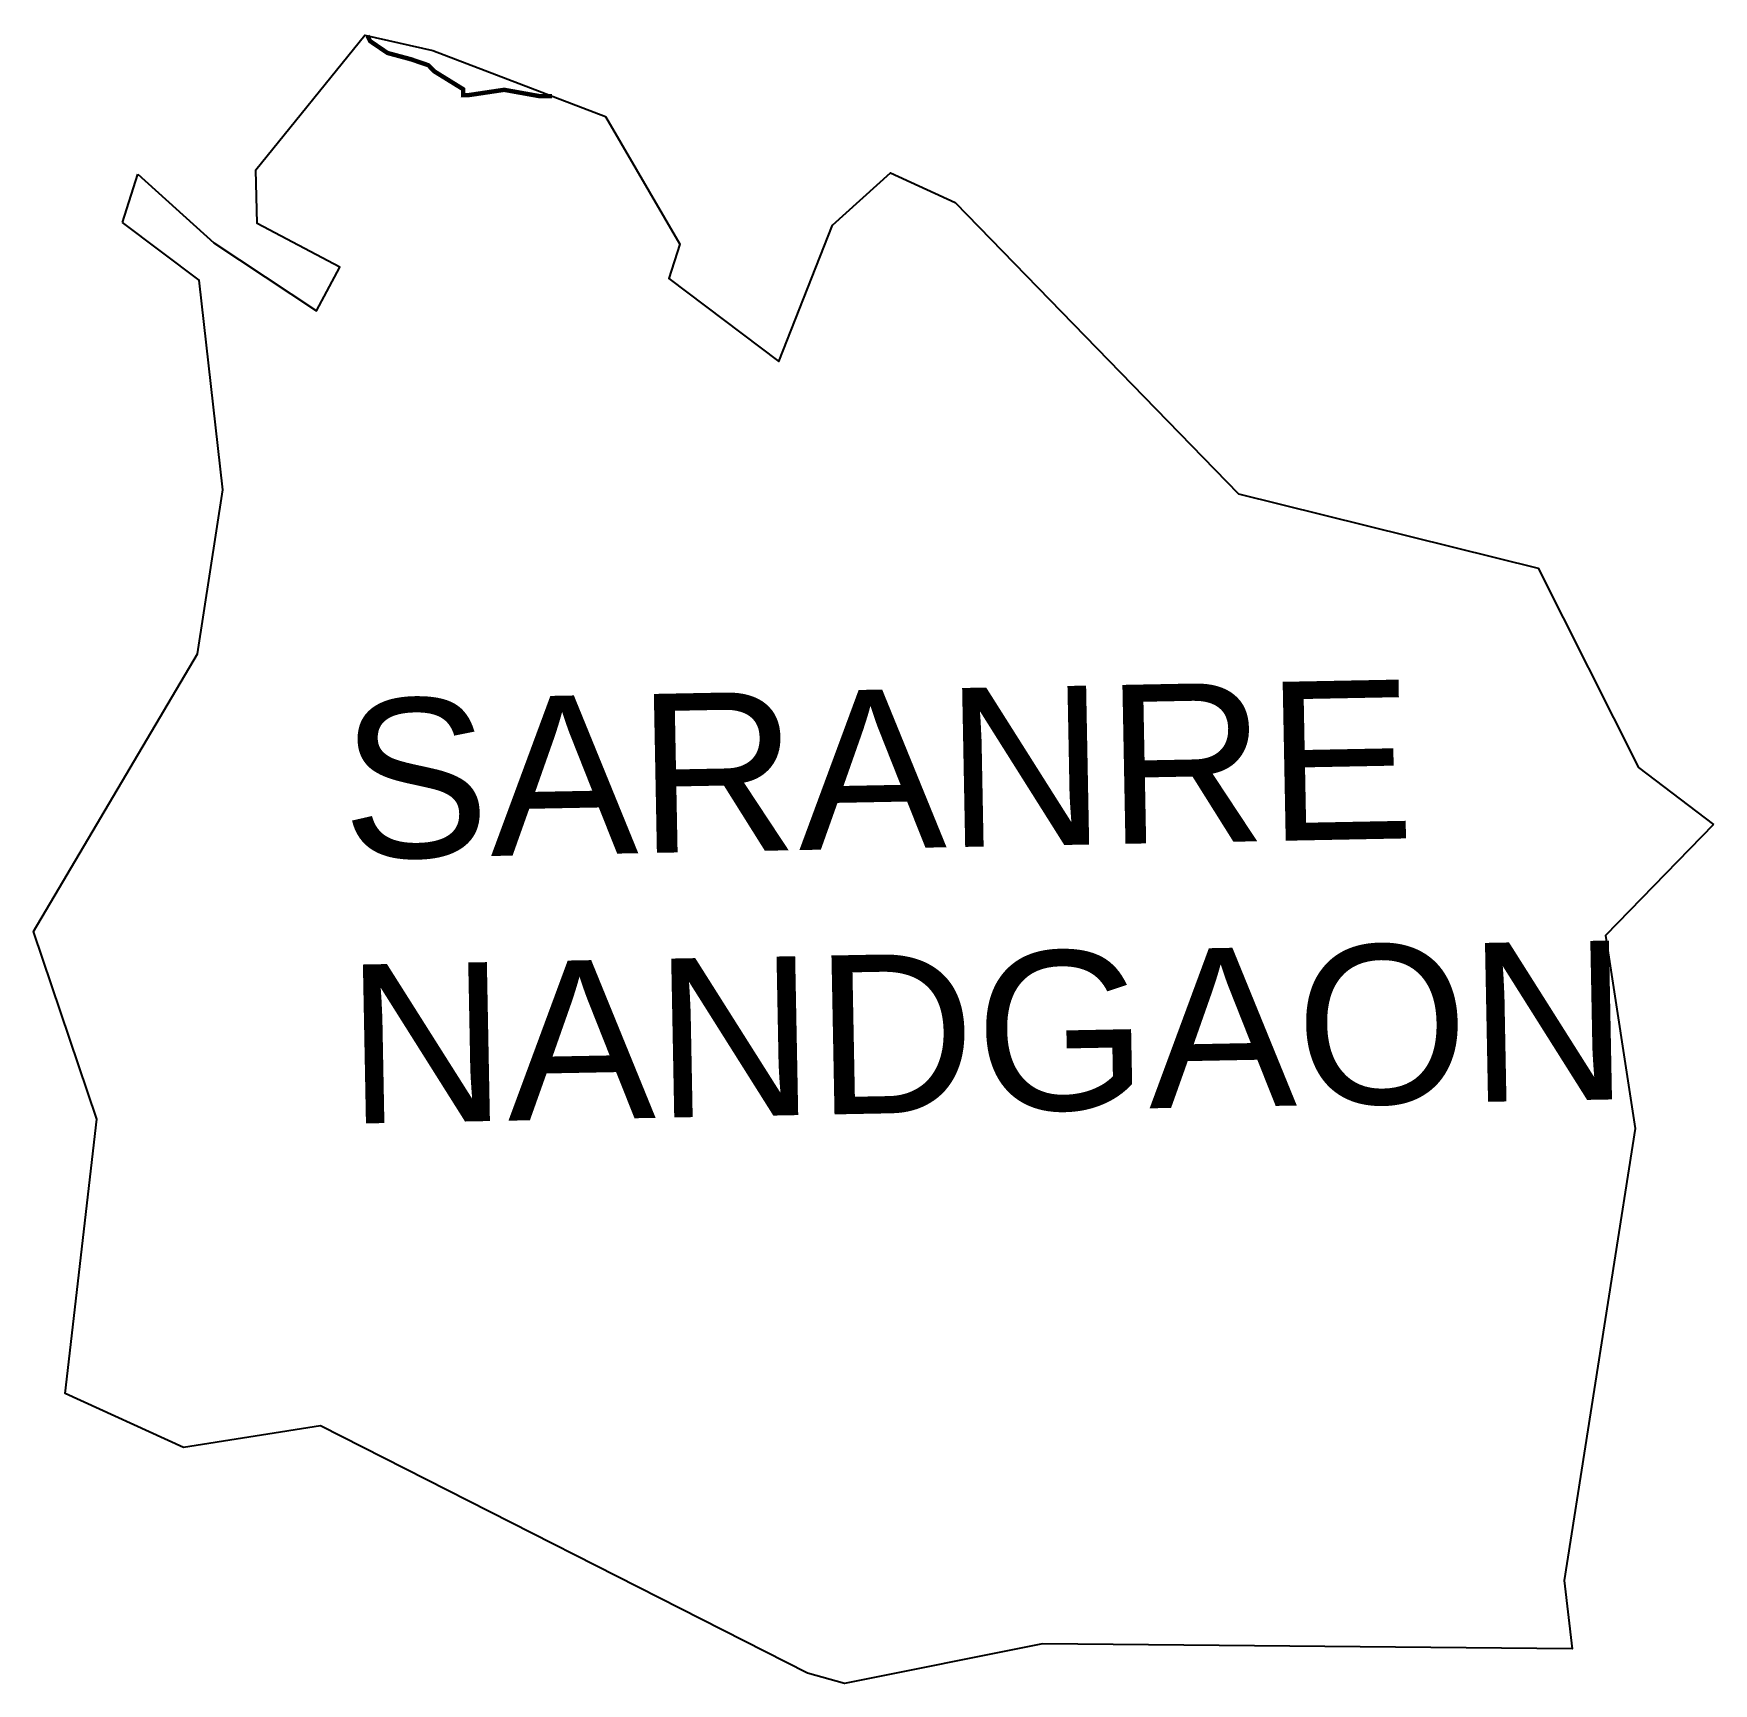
# Model space of a CAD drawing. Header units: metres. Extents: x 279753 to 280902, y 2031452 to 2032581.
import ezdxf

# ---------------------------------------------------------------- set-up
doc = ezdxf.new("R2010")
doc.units = ezdxf.units.M
for name, color, linetype in [('HAZARDS LINE', 1, 'Continuous'), ('village', 3, 'Continuous'), ('VILLAGE NAME', 250, 'Continuous')]:
    doc.layers.add(name, color=color, linetype=linetype)
doc.styles.get("Standard").update_dxf_attribs({"font": 'simplex.shx'})

msp = doc.modelspace()

# ---------------------------------------------------------------- linework, layer by layer
at = {"color": 3, "flags": 128}
msp.add_lwpolyline([(279813.4, 2032451.8), (279824, 2032485)], dxfattribs=at)
at = {"layer": 'HAZARDS LINE', "lineweight": 18}
msp.add_lwpolyline([(279981.1, 2032579.7, 3.01, 3.01, 0), (279982.9, 2032576, 3.01, 3.01, 0), (279994.8, 2032567.9, 3.01, 3.01, 0), (280010.8, 2032563.6, 3.01, 3.01, 0), (280022.8, 2032559.5, 3.01, 3.01, 0), (280026.7, 2032555.4, 3.01, 3.01, 0), (280046.6, 2032543.1, 3.01, 3.01, 0), (280046.5, 2032539.1, 3.01, 3.01, 0), (280050.5, 2032539.1, 3.01, 3.01, 0), (280074.6, 2032542.7, 3.01, 3.01, 0), (280098.6, 2032538.4, 3.01, 3.01, 0), (280107.4, 2032538.3, 3.01, 3.01, 0)], format="xyseb", dxfattribs=at)
at = {"layer": 'village', "color": 3, "true_color": 0x00ff00}
for points in [[(279824, 2032485, 0), (279875.9, 2032437.9, 0), (279946.3, 2032391.5, 0), (279962.1, 2032421.4, 0), (279905.6, 2032451.3, 0), (279904.6, 2032488, 0), (279979.2, 2032580.1, 0), (280025.7, 2032569.5, 0), (280143.9, 2032524.4, 0), (280194.9, 2032437.1, 0), (280187.4, 2032413.5, 0), (280262.5, 2032356.9, 0), (280299.2, 2032450.2, 0), (280339.1, 2032486, 0), (280383.2, 2032465.5, 0), (280577.2, 2032266.2, 0), (280782.2, 2032215.3, 0), (280850.9, 2032079.1, 0), (280902.2, 2032040.1, 0)], [(280902.2, 2032040.1, 0), (280828.3, 2031964.1, 0), (280848.7, 2031831.9, 0), (280800.1, 2031522.7, 0), (280805.6, 2031476, 0), (280443.1, 2031479.4, 0), (280307.6, 2031452.3, 0), (280282.1, 2031459.2, 0), (279948.9, 2031628.5, 0), (279855.1, 2031613.7, 0), (279774.3, 2031650.7, 0), (279795.8, 2031838.4, 0), (279752.6, 2031966.8, 0), (279864.7, 2032156.7, 0), (279882.1, 2032269, 0), (279866, 2032412.4, 0), (279813.4, 2032451.8, 0)]]:
    msp.add_polyline3d(points, dxfattribs=at)

# ---------------------------------------------------------------- texts
at = {"layer": 'VILLAGE NAME', "insert": (279962, 2032125.2), "char_height": 108.748, "attachment_point": 1, "rotation": 1.1028}
msp.add_mtext_dynamic_manual_height_columns('{\\fArial|b0|i0|c0|p34;SARANRE NANDGAON}', width=902.068, gutter_width=543.7, heights=[0], dxfattribs=at)

doc.saveas('drawing.dxf')
